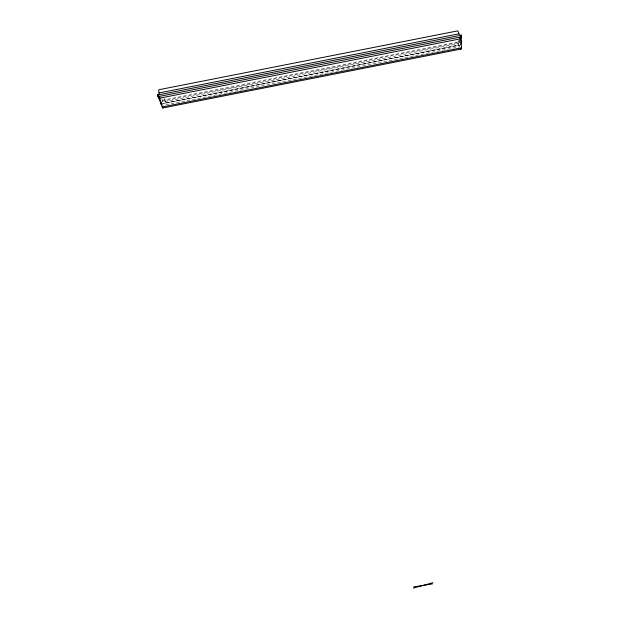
<?xml version="1.0" encoding="UTF-8"?>
<svg xmlns="http://www.w3.org/2000/svg" width="619" height="619" viewBox="0 0 619 619"><rect width="100%" height="100%" fill="white"/><g stroke="black" fill="none" stroke-linecap="round" stroke-linejoin="round"><path stroke-width="0.46" stroke-dasharray="3.1 2.32" d="M161.845 98.669A7.126 0.828 76.7 0 1 162.139 100.309L162.41 102.042L458.625 43.562L458.989 39.995M459.631 39.771L459.074 45.156L459.553 46.835L162.944 105.431L162.673 103.69L460.629 44.847M164.414 98.274L165.699 102.932L165.474 100.572M162.139 100.309L458.153 41.891L458.625 43.562M161.652 101.33L459.29 42.324A2.731 0.487 80.8 0 1 459.097 40.359M165.699 102.932L458.648 45.079M162.124 103.961L460.567 45.017M460.404 44.792L460.242 44.135M457.781 42.873L457.867 43.315A2.731 0.48 80.8 0 0 458.811 44.599A2.731 0.48 80.8 0 0 458.168 40.32"/><path stroke-width="0.93" d="M459.716 38.889L459.894 37.132L460.381 38.835A7.119 1.261 80.8 0 1 461.434 46.711A7.119 1.261 80.8 0 1 460.343 48.677M460.822 37.008C461.774 29.279 461.418 46.139 460.815 43.067M413.5 588.05L432.905 582.719M159.261 94.707L158.99 92.951L458.958 33.836L459.437 35.531L461.008 35.221L461.472 36.823L157.915 96.68L157.559 94.869L160.12 100.727M160.886 102.514L161.18 104.147L157.652 95.024L458.493 35.716M159.524 96.363L159.795 98.127L460.381 38.835M162.193 106.971L461.379 47.849M162.812 107.977L461 49.048M413.593 586.936L432.449 583.91M157.915 96.68L157.652 95.024M160.824 102.359L161.087 104M458.958 33.836A7.049 1.246 80.9 0 0 457.356 30.95L158.982 89.709A7.126 0.828 76.7 0 0 158.99 92.951M163.083 107.42A7.196 0.836 76.7 0 1 161.783 105.911A7.196 0.836 76.7 0 1 159.795 98.127"/></g></svg>
